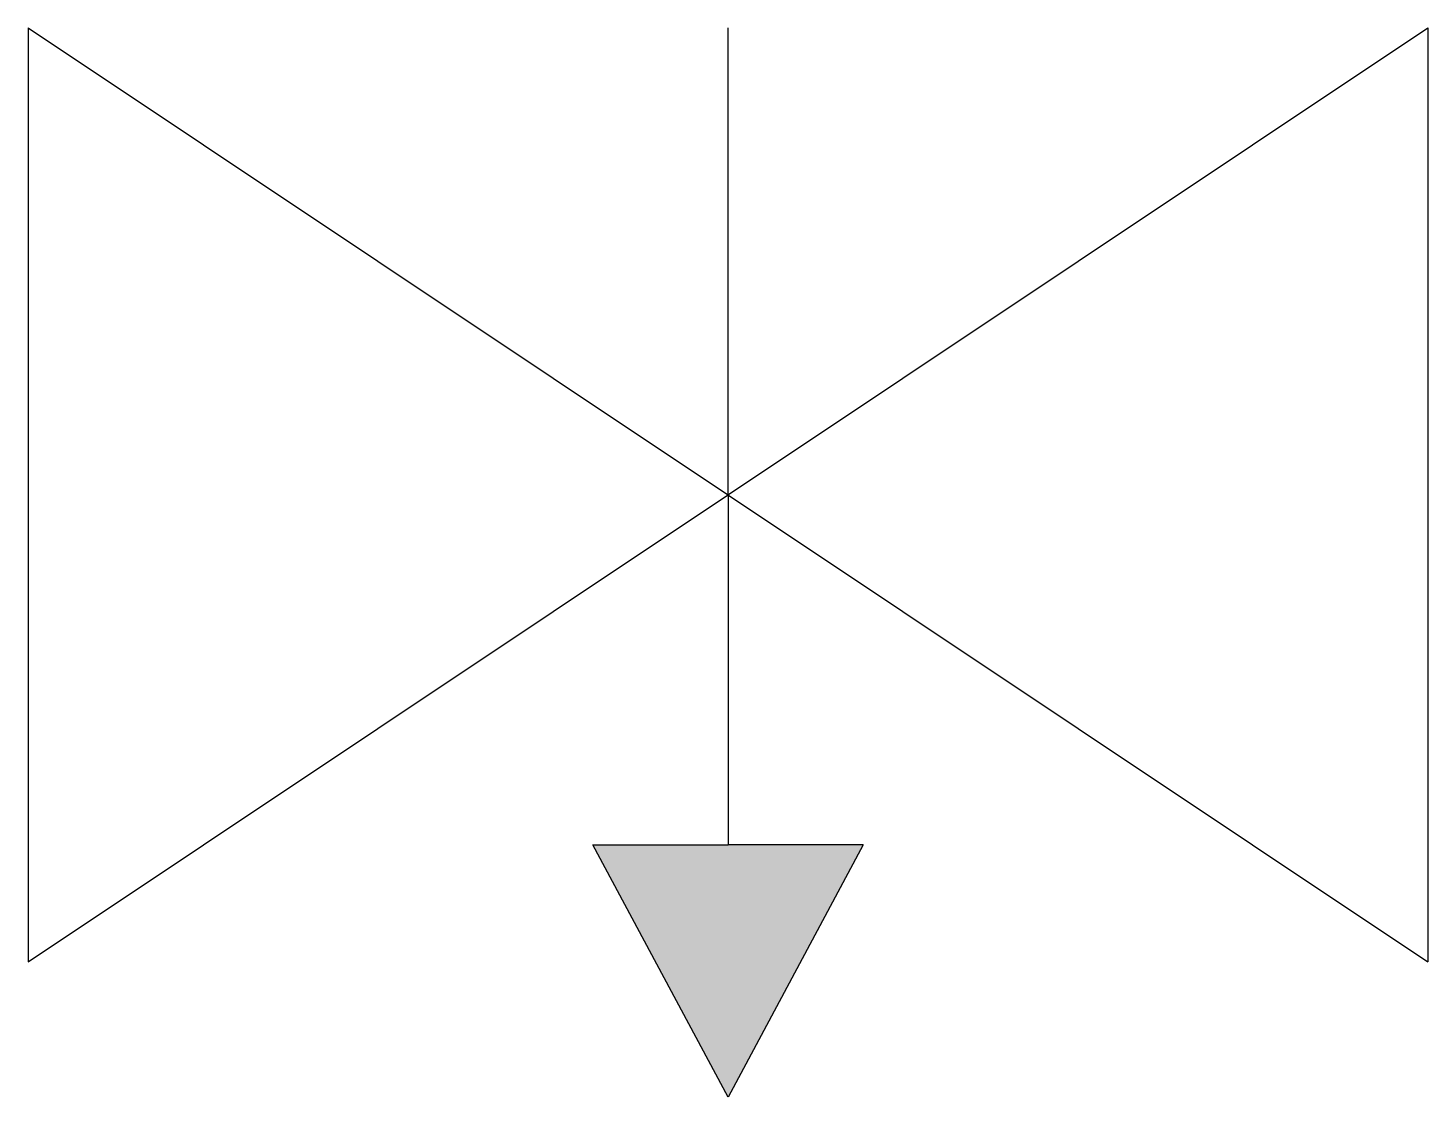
# Model space of a CAD drawing. Extents: x -0.07 to 0.07, y -0.06 to 0.047.
import ezdxf

# ---------------------------------------------------------------- set-up
doc = ezdxf.new("R2010")
doc.units = 0
doc.header["$LTSCALE"] = 48
doc.header["$MEASUREMENT"] = 0
doc.layers.get('0').update_dxf_attribs({"linetype": 'CONTINUOUS'})

msp = doc.modelspace()

# ---------------------------------------------------------------- hatches: boundary and pattern name
at = {"linetype": 'Continuous'}
msp.add_hatch(color=256, dxfattribs=at).paths.add_polyline_path([(0, -0.03513), (-0.01357, -0.03513), (0, -0.06045), (0.01357, -0.03513)])

# ---------------------------------------------------------------- linework, layer by layer
for p, q in [((-0.07031, 0.04688), (-0.07031, -0.04688)), ((-0.07031, 0.04688), (0.07031, -0.04688)), ((-0.07031, -0.04688), (0.07031, 0.04688)), ((0, 0), (0, 0.04688)), ((0.07031, 0.04688), (0.07031, -0.04688)), ((0, 0), (0, -0.03513)), ((-0.01357, -0.03513), (0, -0.03513)), ((0, -0.06045), (-0.01357, -0.03513)), ((0.01357, -0.03513), (0, -0.03513)), ((0.01357, -0.03513), (0, -0.06045))]:
    msp.add_line(p, q, dxfattribs=at)

doc.saveas('drawing.dxf')
